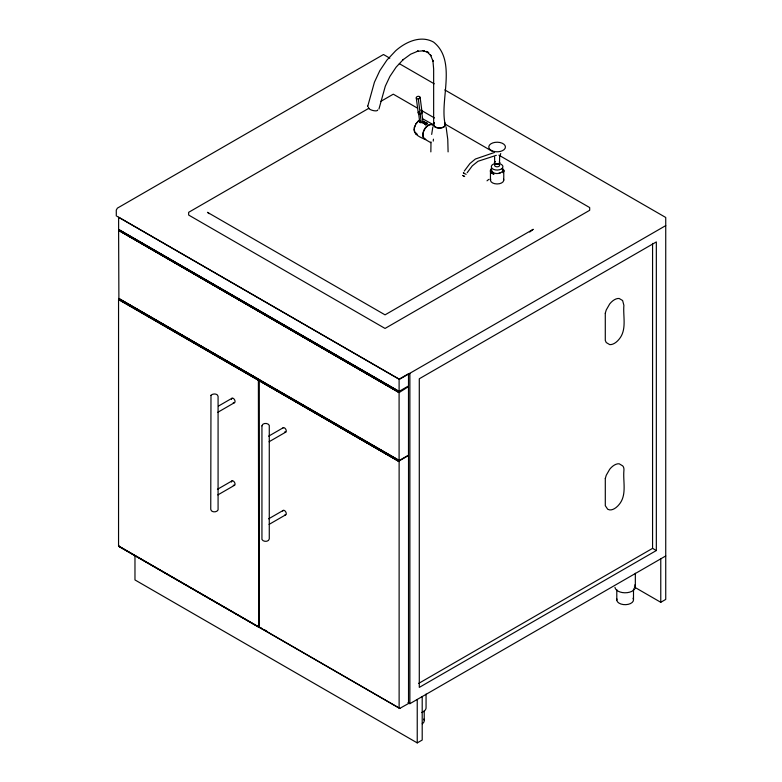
<?xml version="1.0" encoding="UTF-8"?>
<svg xmlns="http://www.w3.org/2000/svg" width="782" height="782" viewBox="0 0 782 782"><rect width="100%" height="100%" fill="white"/><g stroke="black" fill="none" stroke-linecap="round" stroke-linejoin="round"><path stroke-width="1.17" d="M399.123 461.595L399.123 707.72L399.651 708.463L408.527 703.507L408.527 455.495L399.7 460.598L399.123 461.595L259.292 380.775L259.79 379.915M399.094 392.584L399.094 460.608L408.497 455.183L408.497 386.611L399.094 392.584L118.766 230.201L119.147 229.8L399.553 391.782M448.096 151.894L447.773 139.401L446.102 126.987M430.999 141.894L430.853 151.894M118.61 230.729L118.893 298.519M119.607 546.374L118.551 545.768L118.551 299.623L119.138 298.626L258.891 379.407L258.392 380.267L258.705 627.184L259.311 627.174L259.292 380.775L399.123 461.507M494.664 161.239L494.605 157.026M433.248 141.083L433.443 139.176M463.335 172.871L463.892 173.262M431.684 134.416L432.837 126.987M423.091 122.842L423.111 122.735A2.082 1.359 -7.4 0 1 424.069 121.836L427.089 123.175L426.992 124.094A2.082 1.359 -7.4 0 1 425.74 124.827L423.091 122.842L425.662 124.201A2.082 1.359 -7.4 0 0 426.913 123.468L427.089 123.175M423.179 123.468L423.199 123.361A2.082 1.359 -7.4 0 1 423.404 123.018M502.748 170.945L502.142 168.413A5.806 3.353 0 0 1 502.728 170.965C500.363 174.816 491.194 174.484 491.487 169.235M258.412 380.169L118.6 299.34M422.945 121.357L422.876 121.601A1.652 1.075 -7.4 0 1 421.654 122.412L421.41 122.442M367.696 106.43L374.431 82.218L379.788 70.712L386.875 60.146L395.624 50.81C405.575 41.945 420.726 34.907 433.58 42.101C457.304 60.957 439.249 100.604 445.29 124.69M378.947 109.05L385.311 86.186L389.905 76.431L396.122 67.154L403.424 59.364L402.994 59.813L410.628 54.212L418.262 50.996L417.236 51.338L424.157 50.742L422.954 50.703L428.771 52.658L426.64 51.426L431.029 55.796L430.393 54.779L433.081 61.348L432.876 60.312L433.648 69.002L433.648 124.69M414.929 125.843C411.283 133.126 419.348 137.3 425.154 139.225M414.362 128.121L415.77 124.006L419.504 119.949M367.648 106.557L367.794 106.069M399.133 392.408L118.688 230.377M399.162 461.312L259.399 380.384M500.744 153.507L499.62 157.026L499.561 161.239M464.293 171.062L469.923 163.546L475.368 159.029L494.4 152.49M467.167 172.724L472.289 165.843L478.027 161.258L496.296 155.344M415.858 124.084L418.458 120.741M258.744 379.534L118.913 298.802M399.426 391.899L118.942 229.967M529.707 232.019L533.236 229.302L385.047 314.853L207.465 212.323L209.224 213.681M399.622 460.647L118.62 298.431M369.026 108.19L188.648 212.323L188.648 215.04L385.047 328.44L589.687 210.29L589.687 207.572L498.877 155.149M380.629 101.484L393.287 94.182L417.568 108.199M218.461 406.073L232 398.253M217.865 412.261L234.532 402.632M268.627 436.17L283.211 427.754M269.076 441.752L285.733 432.133M399.103 379.192L408.507 373.757L408.507 385.956L399.103 391.381L118.62 229.449L118.62 217.259L399.103 379.192L399.103 391.381M665.736 225.617L399.416 379.319L117.163 216.36M217.416 489.327L232 480.91M217.865 494.908L234.532 485.29M268.627 518.828L283.211 510.411M269.076 524.409L285.733 514.791M418.683 683.4L652.569 548.368L656.333 550.538L656.333 241.921L419.289 378.771L419.289 687.398L656.333 550.538M407.999 702.607L409.876 703.692L665.736 555.963M134.973 555.797L134.973 579.941L417.236 742.9L422.202 740.036L422.202 696.576M634.339 587.038L660.77 602.296L665.736 599.423L665.736 217.474L444.792 89.91M489.092 179.342L488.877 179.43A11.642 6.725 0 0 0 487.03 180.828M424.157 122.461L427.168 123.8M498.642 173.399L500.021 173.008M463.648 172.881L463.931 172.978M462.592 175.422L464.674 176.536L463.081 175.608M492.973 172.46L493.002 172.47A5.806 3.353 0 0 1 491.497 169.225M433.824 125.403L433.023 124.534C426.571 123.185 420.188 133.575 424.04 138.834M466.14 174.318L464.166 173.438M422.857 118.913L433.023 124.534M416.865 133.654L414.929 132.383L414.216 129.529M415.858 134.113L417.06 134.553M433.521 125.55C426.933 120.291 418.419 136.195 425.779 139.528M262.371 628.767L259.292 627.135M264.531 629.872L266.701 630.986M389.817 58.181L383.483 54.515L117.408 208.129L116.274 210.104L116.303 215.979M399.338 63.674L434.225 83.811M420.736 110.027L434.469 117.955M445.026 124.055L492.543 151.483M424.606 139.098L430.784 142.666M118.825 230.123L399.358 391.978M118.766 230.201L399.201 392.222M118.659 230.475L399.113 392.496M259.644 380.042L399.475 460.774M118.786 298.968L258.686 379.612M259.507 380.199L399.407 460.852M118.727 299.056L258.559 379.788M259.448 380.296L399.289 461.028M118.678 299.144L258.471 379.984M259.331 380.58L399.143 461.409M118.551 299.623L258.392 380.267M118.561 545.924L399.905 708.443M118.639 546.188L259.047 627.252M259.36 627.399L399.768 708.463M118.776 546.383L258.803 627.232M425.506 124.23L425.584 124.856L425.447 124.201M424.509 121.679L424.587 122.305M420.149 97.603L422.104 112.618M421.801 112.598L423.003 121.796M418.331 98.884L421.263 122.754A1.652 1.075 -7.4 0 1 419.699 121.728M418.556 112.97L419.738 122.012M416.288 98.024L418.253 113.038M660.77 558.837L660.77 602.296M652.569 243.407L652.569 548.368M635.336 573.265L635.336 586.422M633.498 588.856L633.498 599.462M616.793 589.628L616.793 600.224M503.764 170.779L503.764 180.114M490.461 170.779L490.461 180.114M426.063 694.084L426.063 707.241A10.225 5.904 0 0 1 421.664 712.568M424.225 710.858L424.225 720.281M417.236 699.44L417.236 742.9M409.876 373.346L409.876 703.692M231.472 482.064A2.532 1.456 60 0 1 233.261 481.038A2.532 1.456 60 0 1 235.05 484.136A2.532 1.456 60 0 1 233.261 485.163M231.472 399.416A2.532 1.456 60 0 1 233.261 398.38A2.532 1.456 60 0 1 235.05 401.479A2.532 1.456 60 0 1 233.261 402.505M282.742 511.066A2.532 1.456 60 0 1 285.733 511.868A2.532 1.456 60 0 1 284.931 514.859M282.928 428.018A2.532 1.456 60 0 1 286.026 429.807A2.532 1.456 60 0 1 284.472 432.006M419.67 121.445A1.652 1.075 -7.4 0 1 420.208 120.653M421.547 113.116A1.652 1.075 -7.4 0 1 420.511 113.664L420.081 113.713A1.652 1.075 -7.4 0 1 418.79 112.139M418.859 111.758A1.975 1.281 -7.4 0 0 418.321 113.195A1.975 1.281 -7.4 0 0 420.061 113.918L420.579 113.859A1.975 1.281 -7.4 0 0 422.036 112.882L422.124 112.549A1.975 1.281 -7.4 0 0 421.918 111.904M444.792 122.745A6.139 3.548 0 0 1 439.474 128.062A6.139 3.548 0 0 1 434.157 122.745M503.54 169.782A6.657 3.842 0 0 1 502.875 172.695L502.894 172.685A6.686 3.861 0 0 0 502.894 168.824M503.54 179.117A6.657 3.842 0 0 1 497.108 183.956A6.657 3.842 0 0 1 490.685 179.117M499.268 164.631A2.493 1.437 0 0 1 498.545 166.527A2.493 1.437 0 0 1 495.202 166.273A2.493 1.437 0 0 1 495.348 164.328M499.268 161.913A2.493 1.437 0 0 1 498.066 163.966A2.493 1.437 0 0 1 494.703 163.008M494.703 162.255A2.493 1.437 0 0 1 495.348 161.61M500.021 163.8A5.826 3.363 0 0 1 501.233 169.088A5.826 3.363 0 0 1 492.073 168.384A5.826 3.363 0 0 1 495.602 163.458M499.454 161.854A2.698 1.564 0 0 1 498.662 163.907A2.698 1.564 0 0 1 495.045 163.633A2.698 1.564 0 0 1 495.202 161.532M444.518 123.009A5.826 3.363 0 0 1 439.474 128.043A5.826 3.363 0 0 1 434.43 123.009M377.09 110.643A4.78 1.593 15.5 0 1 371.382 110.018A4.78 1.593 15.5 0 1 368.498 107.398M377.628 109.949A4.78 1.593 15.5 0 1 377.51 110.35M423.766 719.049A8.377 4.839 0 0 1 422.241 723.809M634.779 584.916A10.225 5.904 0 0 1 627.281 592.658A10.225 5.904 0 0 1 614.955 587.35M633.039 598.22A8.377 4.839 0 0 1 625.805 604.662A8.377 4.839 0 0 1 616.9 598.963M261.941 425.867L261.941 539.424C263.133 542.092 268.852 542.063 269.272 538.915L269.272 425.359C268.079 422.681 262.361 422.72 261.941 425.867M605.288 313.22L605.288 340.424L606.236 342.545L609.696 344.608A13.226 7.634 -60 0 0 619.158 339.144C627.056 329.672 622.892 316.456 623.889 305.342L622.619 300.532L619.158 298.48A13.226 7.634 -60 0 0 609.696 303.944L606.226 309.995L605.288 313.22M605.297 478.516L605.297 505.719L607.741 509.278L609.706 509.903A13.226 7.634 -60 0 0 619.168 504.449C627.066 494.967 622.902 481.761 623.899 470.647A9.247 5.337 -60 0 0 622.628 465.837L619.168 463.785A13.226 7.634 -60 0 0 609.706 469.249L606.236 475.3L605.297 478.516M420.169 97.535L420.081 97.877A1.975 1.281 -7.4 0 1 418.614 98.845L418.106 98.913A1.975 1.281 -7.4 0 1 416.259 97.858A1.975 1.281 -7.4 0 1 417.803 96.382L418.311 96.323A1.975 1.281 -7.4 0 1 420.169 97.535M210.984 395.33L210.749 509.424C211.169 512.572 216.888 512.611 218.08 509.932L218.08 396.376C217.66 393.356 212.694 393.356 210.984 395.33M493.784 174.103L493.755 174.103A6.686 3.861 0 0 1 491.311 168.824A6.657 3.842 0 0 0 493.784 174.103M491.233 150.408A8.319 4.8 0 0 0 505.143 148.257A8.319 4.8 0 0 0 494.957 142.373A8.319 4.8 0 0 0 491.233 150.408"/></g></svg>
